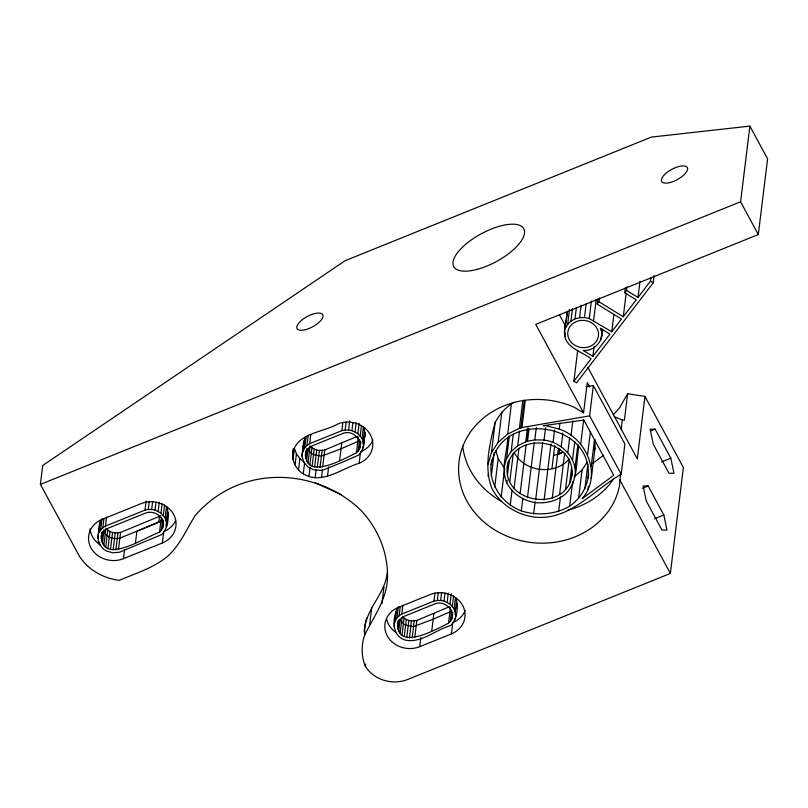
<?xml version="1.0" encoding="UTF-8"?>
<svg xmlns="http://www.w3.org/2000/svg" width="808" height="808" viewBox="0 0 808 808"><rect width="100%" height="100%" fill="white"/><g stroke="black" fill="none" stroke-linecap="round" stroke-linejoin="round"><path stroke-width="1.21" d="M620.534 473.821L619.473 486.032A81.204 71.7 7 0 1 518.554 540.097A81.204 71.7 7 0 1 463.519 444.612A81.204 71.7 7 0 1 574.034 407.192L583.558 412.837L587.275 382.568L589.648 386.971M166.499 526.735L166.741 523.746L165.115 517.898L166.509 506.545C169.539 515.514 168.68 527.755 161.59 534.644L119.584 552.177L112.898 552.824L106.414 550.985L103.606 549.228L99.455 544.4L98.303 541.542L98.081 535.563L100.414 521.342L102.01 518.736L100.616 530.088L99.02 532.694M100.414 521.342L99.475 524.21L99.546 529.2M163.569 523.877L162.539 528.432L159.519 532.31C147.016 535.795 98.475 569.034 101.707 532.745M163.287 526.149C165.054 516.938 154.318 510.08 146.097 512.868L107.201 528.573L103.313 531.775L101.293 536.148M363.388 447.268L363.63 444.279L362.004 438.431L363.398 427.079L365.024 432.926L364.782 435.916L363.388 447.268L360.843 452.743L358.469 455.177L341.138 462.752L323.766 469.761L320.473 470.397L313.736 469.791L307.787 466.812L303.636 461.984L302.01 456.136L303.646 441.794L306.192 436.32L304.798 447.672L302.253 453.147M303.485 443.794L303.646 441.794M305.272 456.126C305.141 451.945 307.727 448.066 311.383 446.157L342.986 433.401C354.177 428.816 366.923 444.39 356.399 452.844C344.279 458.58 302.121 483.073 305.969 450.45M455.5 617.686L455.742 614.686L454.116 608.838L455.51 597.486C458.621 606.162 457.651 618.938 450.581 625.594C435.795 629.614 421.897 643.148 405.848 640.199C391.365 636.654 392.223 618.12 397.768 607.606M395.597 614.201L395.758 612.212M397.385 626.543C397.253 622.362 399.839 618.484 403.495 616.575L435.098 603.808C446.289 599.223 459.035 614.797 448.511 623.251C436.391 628.998 394.233 653.49 398.081 620.867M457.136 603.334L456.267 608.242M621.12 429.826L622.312 419.897L614.171 416.756M613.302 414.656A81.204 71.7 7 0 0 619.807 407.414L627.644 393.749L644.956 396.435L683.376 467.509L670.367 573.458L407.939 679.376A32.492 28.694 7 0 1 366.014 667.307L365.357 666.519A57.115 50.429 7 0 1 364.772 634.785C373.649 616.847 385.971 600.586 387.436 579.871C388.678 554.47 378.871 530.129 361.954 511.383C330.846 480.164 281.911 468.903 240.451 484.073C222.756 490.587 207.333 501.475 195.021 515.736C186.133 530.018 179.265 546.794 166.024 557.661C152.086 568.337 135.138 573.65 119.17 580.356C103.515 578.397 88.476 570.004 79.699 556.732L40.4 484.406L42.723 465.479L345.087 260.721L651.359 137.097L749.885 126.099L767.6 158.873L758.308 234.552L535.744 324.382L583.558 412.837M97.839 538.552L99.475 524.21M99.455 544.4L99.737 542.128M101.091 538.542L101.788 532.866M102.04 533.866L102.323 531.593M100.616 530.088L102.798 527.846L103.919 518.766M101.465 540.936L102.586 531.856M102.394 543.218L104.06 529.604M102.798 527.846L105.474 526.069L106.595 516.989M103.828 545.299L105.919 528.28M105.707 547.077L107.797 530.058L106.545 528.876M107.949 548.481L110.04 531.462L107.797 530.058M110.464 549.45L112.554 532.432L110.04 531.462M113.13 549.945L115.221 532.927L120.564 532.411L160.893 515.767M115.847 549.935L117.938 532.916M118.473 549.43L120.564 532.411M123.472 558.661L162.368 542.966A24.361 21.513 7 0 0 173.619 514.464A24.361 21.513 7 0 0 141.107 503.636L102.212 519.332A24.361 21.513 7 0 0 90.961 547.834A24.361 21.513 7 0 0 123.472 558.661L124.584 549.581M135.502 542.562L136.895 531.21L160.913 520.958L162.661 519.17L161.267 530.523M105.474 526.069L144.996 510.121L146.107 501.041M144.996 510.121L148.288 509.484L149.258 501.546M148.288 509.484L151.672 509.474L152.651 501.536M165.115 517.898L160.974 513.07L155.015 510.09L155.994 502.152M158.166 511.312L159.277 502.233M159.469 516.716L158.772 522.372L160.913 520.958M160.974 513.07L162.085 503.99M159.519 532.31L161.327 517.554M163.327 515.302L164.579 505.081M162.539 528.432L163.519 520.483M162.368 542.966L163.761 531.614A24.361 21.513 7 0 0 175.669 520.645M166.276 520.756L167.67 509.404M165.973 526.19L166.398 522.786M166.741 523.746L168.135 512.393M292.637 454.177C295.678 432.916 323.16 432.593 337.875 423.937A24.361 21.513 7 0 1 370.377 434.775A24.361 21.513 7 0 1 359.126 463.267C341.643 468.418 321.837 485.224 303.263 473.841C294.668 468.67 290.85 458.086 293.334 448.501M293.011 459.803L294.405 448.45L296.415 453.833L299.909 458.621L304.656 462.489L303.263 473.841M295.021 465.186L296.415 453.833M298.516 469.973L299.909 458.621M302.01 456.136L303.404 444.784M303.192 450.288L304.586 438.936M304.798 447.672L306.979 445.43L308.232 435.219M305.646 458.52L306.899 448.299M306.565 460.802L307.959 449.45L311.282 453.308L313.524 454.712L321.412 456.166L341.067 448.794L357.793 441.491L359.54 439.693L358.146 451.046M306.979 445.43L309.656 443.663L310.767 434.573M308 462.883L310.09 445.864M309.888 464.661L311.969 447.642L310.716 446.46M308.939 476.508L310.06 467.428M312.13 466.065L314.221 449.056L311.969 447.642M314.645 467.034L316.736 450.026L314.221 449.056M315.16 477.801L316.14 469.852M317.312 467.529L319.402 450.511L324.745 449.995L357.378 436.31M320.019 467.519L322.109 450.511M322.655 467.014L324.745 449.995M321.503 477.639L322.473 469.69M327.523 476.023L328.634 466.943M309.656 443.663L341.875 430.654L342.855 422.705M339.673 460.146L341.764 443.127M341.875 430.654L345.168 430.018L346.147 422.069M345.168 430.018L348.561 430.007L349.672 420.928M362.004 438.431L357.853 433.603L351.904 430.624L352.874 422.675M355.045 431.836L356.166 422.756M357.853 433.603L359.116 423.382M356.399 452.844L358.348 436.956M360.206 435.825L361.469 425.614M359.429 448.965L360.398 441.017M360.368 444.289L360.651 442.016M360.176 446.673L360.732 442.138M359.126 463.267L360.519 451.914A24.361 21.513 7 0 0 372.882 439.906M363.156 441.289L364.549 429.937M362.449 450.127L362.863 446.723M363.146 444.451L363.56 441.047M363.63 444.279L365.024 432.926M364.772 634.785C362.772 610.808 385.285 595.264 387.315 572.347M369.589 625.059L371.68 608.04M365.357 666.519L365.65 664.095M381.911 603.596L383.992 586.578M394.122 626.553L395.516 615.201M394.365 623.564L396.698 609.343M395.304 620.695L396.91 618.09L398.304 606.737M396.91 618.09L399.091 615.847L400.202 606.768M397.758 628.937L398.869 619.857M398.677 631.22L400.071 619.867L403.394 623.726L405.636 625.129L413.524 626.584L433.179 619.211L449.904 611.898L451.652 610.111L450.258 621.463M399.091 615.847L401.768 614.07L402.889 604.99M400.111 633.29L402.071 617.413M402 635.078L404.081 618.059L402.828 616.878M404.242 636.482L406.333 619.463L404.081 618.059M406.757 637.451L408.848 620.433L406.333 619.463M409.424 637.946L411.514 620.928L416.857 620.413L449.49 606.727M412.131 637.936L414.221 620.918M414.767 637.431L416.857 620.413M419.756 646.663L451.369 633.906A24.361 21.513 7 0 0 462.61 605.414A24.361 21.513 7 0 0 430.109 594.577L398.506 607.333A24.361 21.513 7 0 0 387.254 635.825A24.361 21.513 7 0 0 419.756 646.663L420.877 637.583M401.768 614.07L433.987 601.071L434.967 593.123M431.785 630.563L433.876 613.545M433.987 601.071L437.279 600.435L438.259 592.486M437.279 600.435L440.673 600.425L441.653 592.476M454.116 608.838L449.975 604.01L444.016 601.041L444.996 593.092M447.157 602.253L448.278 593.173M449.975 604.01L451.228 593.799M448.511 623.251L450.46 607.374M452.318 606.242L453.581 596.021M451.541 619.372L452.369 612.565M452.288 617.09L452.763 612.424M451.369 633.906L452.763 622.554A24.361 21.513 7 0 0 465.115 610.555M455.278 611.696L456.671 600.344M454.561 620.544L454.833 618.271M455.257 614.868L455.53 612.595M585.952 386.85L593.335 385.578L624.907 443.996L621.19 474.266C593.415 490.042 568.62 521.928 533.23 516.908C515.857 514.221 499.687 503.909 491.708 487.981C483.77 466.943 489.779 443.42 495.142 422.412C499.778 414.231 505.959 406.394 514.585 402.233M488.103 476.286L488.396 473.862M488.002 464.246L491.426 452.682L495.142 422.412M588.668 473.003C587.8 486.355 580.659 498.667 569.63 506.212C555.349 514.555 536.956 516.019 521.312 510.868C500.94 503.364 486.961 481.427 491.85 459.752M491.335 475.973L494.213 452.531M491.426 452.682L498.132 442.4L501.849 412.131M494.718 486.941L498.203 458.56L495.839 450.884M498.132 442.4L507.676 434.078L511.393 403.808M578.548 445.43L578.568 447.784C575.862 464.6 578.205 486.376 561.59 496.849C553.722 501.738 544.42 503.586 535.25 502.576C523.342 500.738 512.242 493.668 506.778 482.75C500.596 468.428 507.171 452.834 507.717 438.087L507.757 443.986M501.172 496.839L504.657 468.458L498.203 458.56M504.293 474.72L504.596 472.256M504.232 466.469L506.576 458.54L509.303 436.33M572.428 470.882C571.175 514.918 497.496 504.95 508.07 462.065M507.535 474.407L509.323 459.883M506.778 482.75L507.081 480.285M506.576 458.54L511.181 451.48L513.302 434.209M509.787 481.699L513.201 453.854M507.676 434.078L519.393 428.301L522.665 401.667M510.242 505L512.06 490.193M511.181 451.48L517.716 445.784L519.534 430.977M519.393 428.301L520.837 427.988L524.261 400.132M514.07 488.284L518.999 448.177M520.837 427.988L521.948 427.543L525.22 400.899M517.716 445.784L525.755 441.814L527.422 428.24M520.1 493.708L526.099 444.976M525.755 441.814L526.584 441.633L528.25 428.058M526.584 441.633L527.503 441.269L529.018 428.927M521.312 510.868L522.827 498.526M527.462 497.607L534.199 442.744M527.503 441.269L534.785 439.865L536.3 427.523M533.634 514.039L535.149 501.697M535.654 499.718L542.693 442.39M575.084 476.164C577.457 457.873 561.459 442.188 544.057 440.047L545.572 427.715M654.126 275.366L653.207 282.83L576.609 382.82L573.912 381.164L591.072 358.762C583.093 352.571 571.892 349.733 566.337 340.784C561.752 331.431 567.196 320.917 567.105 311.191M544.117 499.889L551.005 443.794M564.509 332.32L567.469 311.959M564.792 336.643L565.257 332.916M553.076 442.37L554.591 430.038M565.489 328.119L567.67 324.321L569.499 309.393M551.915 468.731L554.763 445.572M567.67 324.321L570.903 321.17L572.428 308.737M559.227 429.109L546.077 425.725L543.279 425.675L583.921 420.089L613.747 475.286L582.235 498.617C602.425 475.256 586.83 438.189 559.227 429.109L559.974 423.059M552.278 498.112L558.358 448.359M570.903 321.17L574.973 318.908L576.346 307.717M559.692 448.915L559.085 453.874L553.541 455.49M561.186 446.662L562.853 433.088M574.973 318.908L579.599 317.665L581.124 305.232M559.58 494.516L564.63 453.409M573.912 381.164L577.73 350.076M558.651 511.626L560.469 496.819M567.822 452.642L569.64 437.835M579.599 317.665L584.467 317.534L586.143 303.859M571.044 435.371L572.832 420.847M565.529 489.335L569.246 459.065C554.561 475.619 524.271 472.125 514.11 452.369M597.789 299.132L597.173 304.101L621.483 319.069L611.757 331.765L589.244 318.534L591.375 301.121M569.701 482.921L571.64 467.186M572.539 459.883L574.811 441.38M569.63 506.212L572.66 481.538M572.731 484.093L573.034 481.629M575.013 467.913L577.892 444.461M593.597 320.584L596.193 299.445M580.72 444.077L583.699 419.867M597.173 304.101L598.97 301.758L599.425 298.031M602.526 329.462C603.445 340.542 594.809 351.46 583.204 350.43L592.89 356.389L594.112 346.45M578.568 498.415L582.053 470.034L587.083 462.327M621.19 474.266L589.618 415.847L593.335 385.578M601.758 335.684L601.778 328.876M600.778 339.885L601.243 336.158M601.546 333.664L602 329.937M587.598 454.651L590.426 431.644M584.861 488.779L587.891 464.095M587.891 489.941L588.335 486.315M591.214 466.347L594.486 439.714M591.315 478.386L595.031 448.117L594.961 439.693M611.757 331.765L613.888 314.352M598.97 301.758L623.271 316.726L636.219 299.829L624.746 292.759L625.352 287.779M623.271 316.726L626.18 293.102M624.746 292.759L626.533 290.415L626.998 286.678M626.533 290.415L638.017 297.475L639.997 281.315M627.644 393.749L624.392 420.241L622.312 419.897M638.017 297.475L650.511 281.164L650.965 277.437M644.956 396.435L637.29 458.863L587.83 367.357M758.308 234.552L740.593 201.778L749.885 126.099M491.244 464.691C500.718 409.03 594.223 421.564 588.062 477.942M507.474 466.913C513.767 429.906 575.922 438.239 571.832 475.72M594.345 450.43L595.031 448.117M166.953 518.251L167.892 515.383M364.156 437.825L364.782 435.916M592.89 356.389L609.939 334.128L600.283 328.179L601.465 331.361M574.013 477.053L582.053 470.034M592.84 463.247L603.677 455.217M562.974 451.955L559.085 453.874L562.146 452.642M40.4 484.406L740.593 201.778M157.631 522.837L119.867 538.077C113.918 539.815 106.858 537.381 103.788 531.866M650.541 431.038L655.147 429.169L670.822 458.176L673.973 473.256L668.974 473.256L653.298 444.249L650.147 429.169L655.147 429.169M661.611 461.893L670.822 458.176M642.39 488.295L648.147 485.972L663.822 514.969L666.974 530.048L661.964 530.048L646.289 501.041L643.138 485.962L648.147 485.972M654.611 518.685L663.822 514.969M521.948 427.543L589.618 415.847M534.785 439.865L544.057 440.047M348.561 430.007L351.904 430.624M316.736 450.026L319.402 450.511M151.672 509.474L155.015 510.09M112.554 532.432L115.221 532.927M440.673 600.425L444.016 601.041M408.848 620.433L411.514 620.928M584.467 317.534L589.244 318.534M315.231 482.77L341.38 494.658M650.511 281.164L653.207 282.83M107.1 535.724L109.343 537.128M559.389 314.736L565.883 326.755M619.786 479.881L670.367 573.458M364.267 631.805A57.115 50.429 7 0 1 366.852 617.766M613.747 478.578A81.204 71.7 7 0 1 567.458 510.262M501.303 501.314A81.204 71.7 7 0 1 462.721 446.198M395.859 632.442A24.361 21.513 7 0 1 386.638 619.09M100.606 545.127A24.361 21.513 7 0 1 90.001 528.846M670.276 182.467A14.615 5.818 -28.4 0 0 687.376 167.64A14.615 5.818 -28.4 0 0 665.792 173.447A14.615 5.818 -28.4 0 0 670.276 182.467M305.676 329.634A14.615 5.818 -28.4 0 0 322.776 314.807A14.615 5.818 -28.4 0 0 301.192 320.614A14.615 5.818 -28.4 0 0 305.676 329.634M477.326 269.327A39.794 15.827 -28.4 0 0 523.867 228.947A39.794 15.827 -28.4 0 0 465.115 244.763A39.794 15.827 -28.4 0 0 477.326 269.327M571.488 342.622A15.433 13.625 7 0 0 597.688 338.855A15.433 13.625 7 0 0 580.215 320.524A15.433 13.625 7 0 0 571.488 342.622"/></g></svg>
